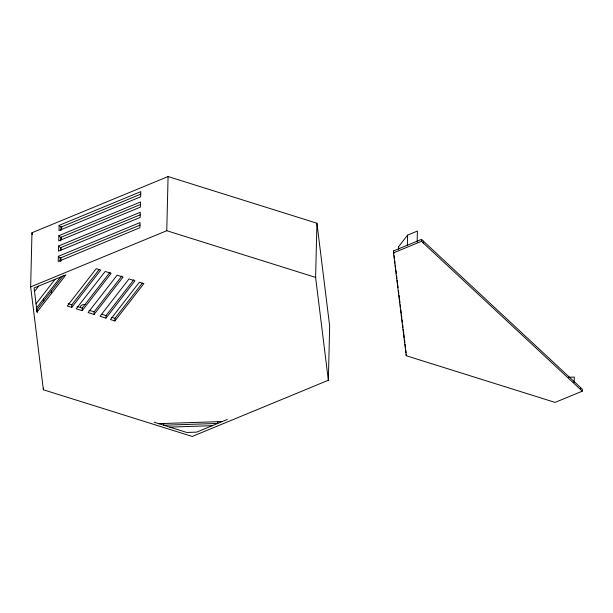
<?xml version="1.0" encoding="UTF-8"?>
<svg xmlns="http://www.w3.org/2000/svg" width="613" height="613" viewBox="0 0 613 613"><rect width="100%" height="100%" fill="white"/><g stroke="black" fill="none" stroke-linecap="round" stroke-linejoin="round"><path stroke-width="0.92" d="M30.65 286.899L31.976 232.741L168.085 176.552L316.936 223.232L329.671 326.101L328.346 380.259L192.237 436.448L43.385 389.768L30.65 286.899L166.767 230.71L315.611 277.39L328.346 380.259M37.064 312.032L34.09 287.98L65.913 274.839L37.064 312.032L37.125 309.45L63.668 275.237M43.385 389.768L43.431 388.052M51.492 293.435L51.553 290.861M58.342 256.318L58.22 261.475L139.887 227.76L140.017 222.603L58.342 256.318L60.212 258.05L60.128 261.483M58.595 246.005L58.473 251.161L140.139 217.446L140.262 212.29L58.595 246.005L60.465 247.729L60.403 250.311M58.848 235.691L58.725 240.848L140.392 207.133L140.515 201.976L58.848 235.691L60.718 237.415L60.633 240.855M59.101 225.377L58.978 230.534L140.645 196.819L140.768 191.654L59.101 225.377L60.971 227.101L60.886 230.542M60.856 261.184L60.94 257.744M61.131 250.012L61.193 247.43M61.384 239.691L61.446 237.116M61.637 229.377L61.698 226.802M71.744 307.412L100.724 270.057L96.256 268.655L67.277 306.01L71.744 307.412L71.805 304.837L99.045 269.72M82.165 310.684L111.137 273.321L105.183 271.459L76.211 308.814L82.165 310.684L82.226 308.101L110.041 272.241M94.073 314.415L123.044 277.061L117.091 275.191L88.119 312.546L94.073 314.415L94.134 311.833L121.949 275.973M105.98 318.147L134.952 280.792L128.998 278.923L100.026 316.285L105.98 318.147L106.041 315.572L133.856 279.704M114.907 320.951L143.886 283.589L139.419 282.195L110.447 319.549L114.907 320.951L114.976 318.369L142.208 283.252M166.767 230.71L168.085 176.552M163.809 423.522L163.763 425.238L217.707 423.437L217.745 421.721M315.611 277.39L316.936 223.232M393.492 252.862L393.546 250.924L421.491 239.384L582.35 389.24L582.304 391.171L555.079 402.412L406.235 355.732L393.492 252.862L421.445 241.323L582.304 391.171M398.504 249.514L398.573 246.748L407.599 235.108L417.399 231.063L417.131 242.112M407.354 245.238L407.599 235.108M406.235 355.732L406.266 354.444M421.445 241.323L421.491 239.384M423.315 243.047L423.361 241.116M574.128 382.589L574.266 377.064L568.542 377.256M580.434 389.447L580.488 387.508M34.52 291.459L38.688 286.079M36.044 303.803L55.024 279.336M36.558 307.918L60.465 277.091M60.971 227.101L140.875 194.114M60.718 237.415L140.622 204.428M60.465 247.729L140.377 214.742M60.212 258.05L140.124 225.055M227.293 419.476L196.658 432.127L186.781 432.456L154.085 422.204M158.729 423.66L222.312 421.537M169.717 427.108L212.259 425.683M68.235 303.711L71.805 304.837M77.123 306.5L82.226 308.101M89.031 310.239L94.134 311.833M101.789 314.239L106.041 315.572M111.397 317.25L114.976 318.369M398.573 246.748L398.802 248.602M393.546 250.924L393.891 253.759M394.128 255.644L394.481 258.479M394.711 260.364L395.063 263.199M395.293 265.084L395.646 267.912M395.883 269.804L396.35 273.574M396.58 275.467L396.933 278.294M397.163 280.187L397.515 283.014M397.753 284.899L398.098 287.735M398.45 290.562L398.802 293.397M399.032 295.282L399.385 298.117M399.622 300.002L399.967 302.837M400.205 304.722L400.557 307.55M400.787 309.442L401.254 313.212M401.484 315.105L401.837 317.932M402.074 319.825L402.419 322.653M402.657 324.538L403.009 327.373M403.239 329.258L404.289 337.755M404.526 339.64L404.879 342.468M405.109 344.36L405.461 347.188M405.814 350.023L406.158 352.85M43.423 298.523L43.768 301.351M31.976 232.741L32.205 234.626M37.125 309.45L37.462 312.14M80.472 307.159A4.015 2.506 1.4 0 1 85.215 304.569"/></g></svg>
